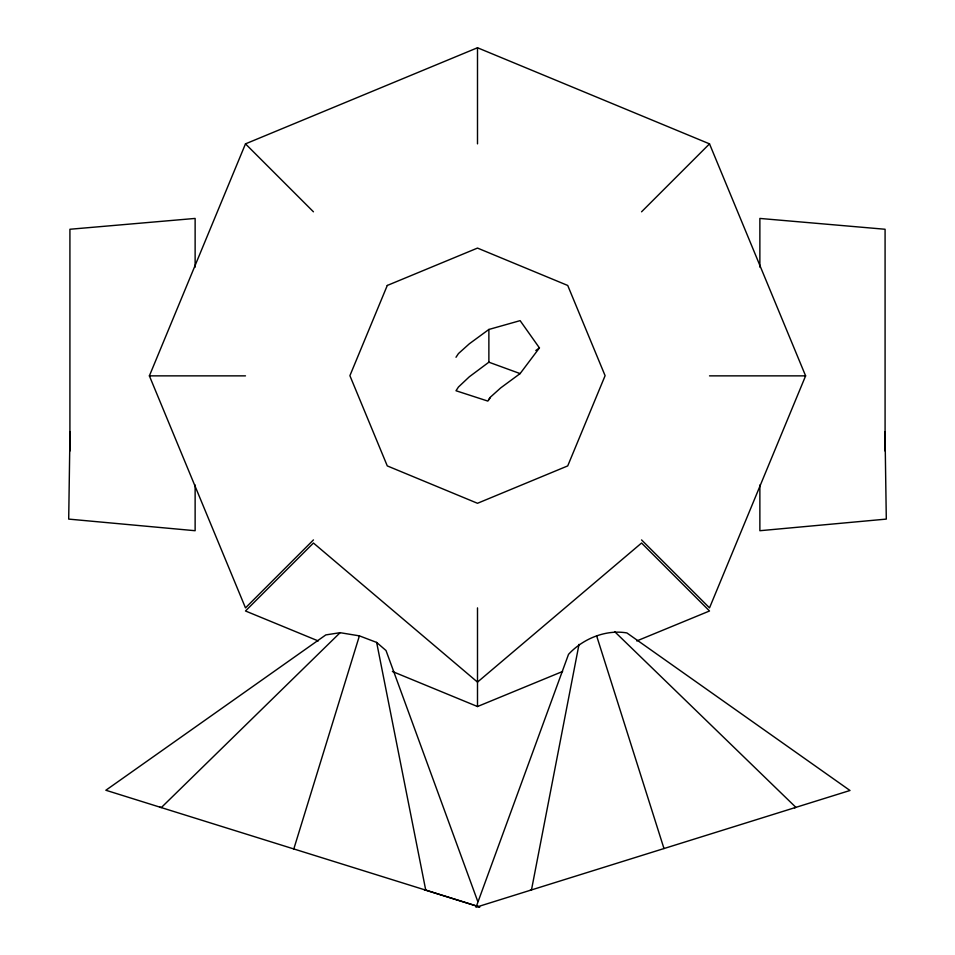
<?xml version="1.0" encoding="UTF-8"?>
<svg xmlns="http://www.w3.org/2000/svg" width="955" height="955" viewBox="0 0 955 955"><rect width="100%" height="100%" fill="white"/><g stroke="black" fill="none" stroke-linecap="round" stroke-linejoin="round"><path stroke-width="1.43" d="M884.819 450.844L885.082 431.72M579.017 644.35L531.481 889.917L476.044 907.25L568.523 654.342C582.872 638.764 605.757 629.297 626.898 632.938L849.986 790.489L794.512 807.787M293.806 848.959L359.402 635.863L376.652 642.428L386.011 650.522L477.763 901.448M313.443 539.921L245.483 607.881L149.386 375.864L245.483 143.859L477.5 47.75L709.517 143.859L805.614 375.864L709.517 607.881L641.557 539.921M456.001 357.265L458.46 353.565L469.323 343.8L488.876 329.463L520.117 320.641L539.432 347.918L520.117 373.596L500.718 387.885L489.939 397.567L487.85 401.088L456.001 390.75L458.46 387.014L469.323 376.783L488.876 362.196L488.876 329.463M488.709 399.918L490.416 397.555M641.557 211.807L709.517 143.859M340.123 632.688L161.3 807.584L105.862 790.251L325.822 634.908L340.123 632.688L359.402 635.863M535.815 350.509L539.432 347.918M392.386 671.472L477.5 706.533L562.614 671.472M636.746 640.948L709.517 610.985L641.557 543.025L477.5 682.109L313.443 543.025L245.483 610.985L318.254 640.948M530.097 890.358L795.897 807.357L614.59 631.577M149.386 375.864L245.483 375.864M709.517 375.864L805.614 375.864M159.915 807.154L479.804 907.023L424.366 889.714M488.876 362.196L520.117 373.596M245.483 143.859L313.443 211.807M596.672 635.994L663.988 848.553M376.652 642.428L425.739 890.132M69.918 431.72L70.181 450.844M759.87 267.149L759.87 218.432L885.082 229.26L885.082 436.913L886.3 519.102L759.87 530.717L759.87 484.985M477.5 47.75L477.5 143.859M477.5 607.881L477.5 706.533M195.13 267.149L195.13 218.432L69.918 229.26L69.918 436.913L68.7 519.102L195.13 530.717L195.13 484.985M387.276 285.461L349.9 375.685L387.276 465.909L477.5 503.285L567.724 465.909L605.1 375.685L567.724 285.461L477.5 248.085L387.276 285.461"/></g></svg>
